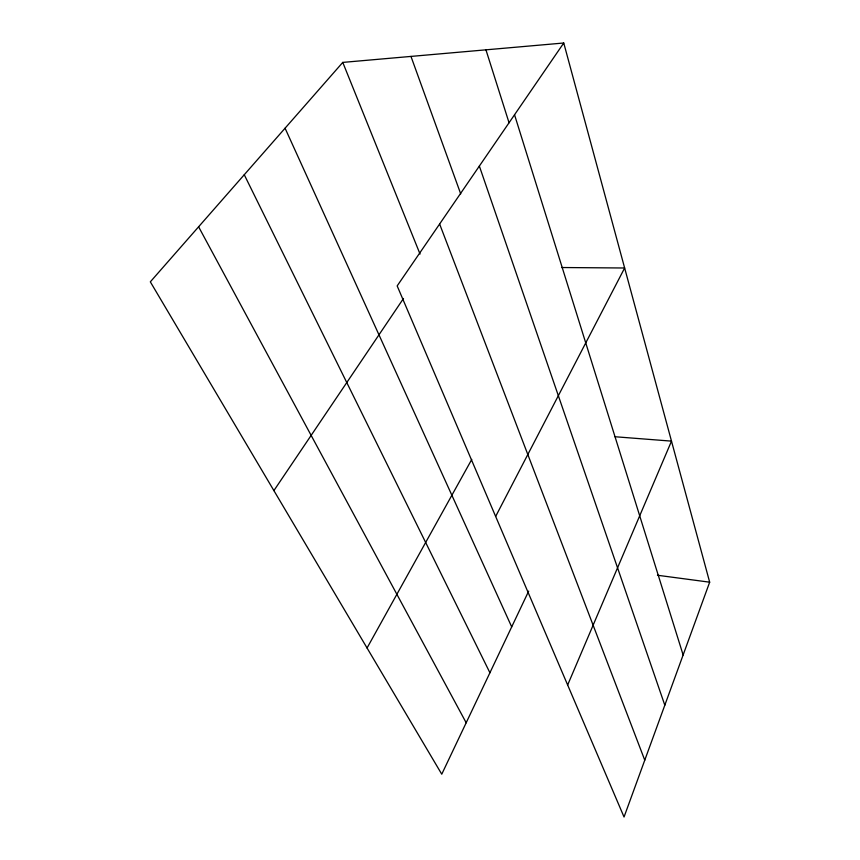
<?xml version="1.0" encoding="UTF-8"?>
<svg xmlns="http://www.w3.org/2000/svg" width="860" height="860" viewBox="0 0 860 860"><rect width="100%" height="100%" fill="white"/><g stroke="black" fill="none" stroke-linecap="round" stroke-linejoin="round"><path stroke-width="1.29" d="M563.751 43L709.672 582.188L624.038 817L397.169 285.907L563.751 43L342.774 62.404L150.328 281.844L441.76 774.204L528.685 591.11M567.654 684.99L671.499 441.126L614.975 436.74M495.65 516.452L624.639 267.998L561.623 267.524M367.059 647.999L471.774 459.401M273.899 490.608L403.501 298.463M657.47 575.254L709.672 582.188M198.606 226.793L466.185 722.776M244.261 174.741L489.921 672.767M285.068 128.204L511.7 626.897M342.774 62.404L420.035 254.055M439.621 224.008L644.763 760.175M410.972 56.416L460.702 193.844M479.353 166.066L664.812 705.189M485.943 49.837L509.066 122.808M514.538 114.756L683.13 654.965"/></g></svg>
